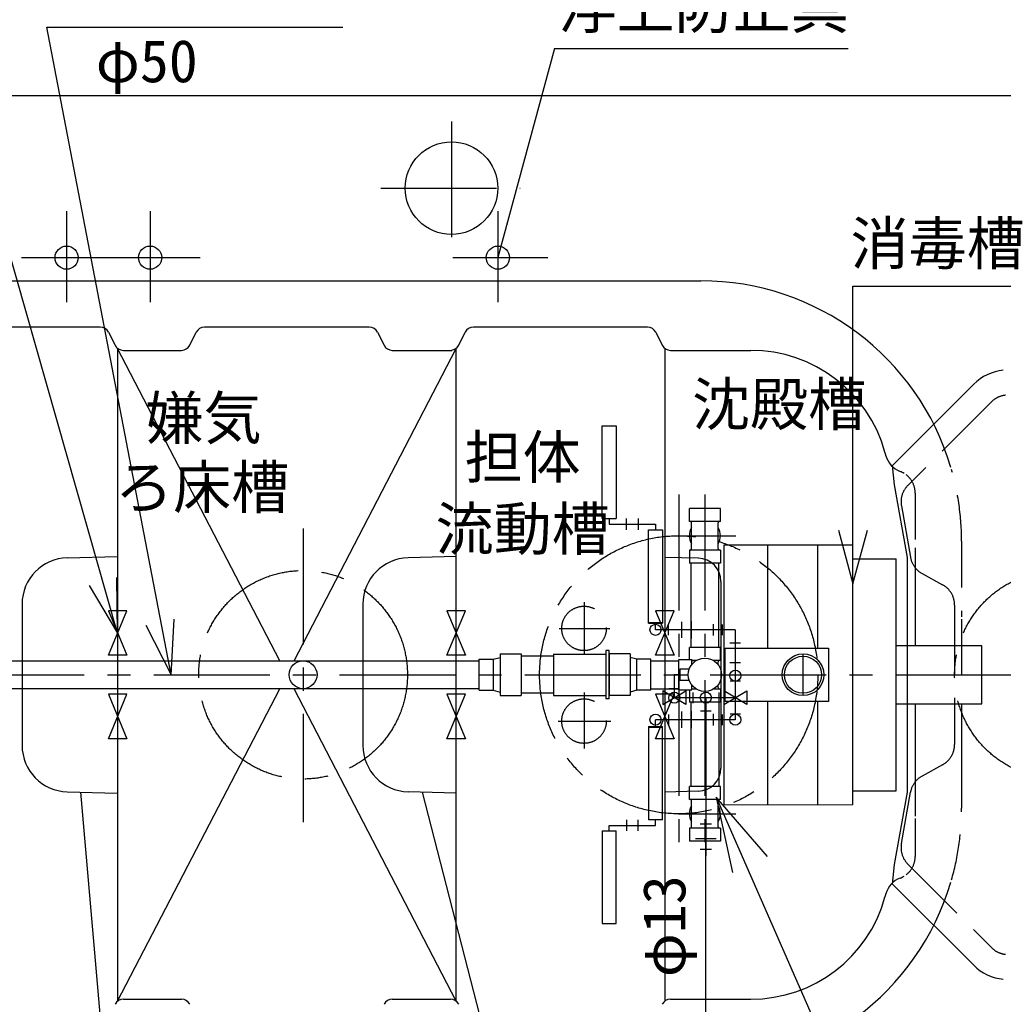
# Model space of a CAD drawing. Units: millimetres, scale not verified. Extents: x -14850 to 14850, y -10500 to 10500.
# Drawn here: x -9556 to -7435, y 1157 to 3282 of the extents above; entities that cross this region are included whole.
import ezdxf
from ezdxf.enums import TextEntityAlignment as Align

# ---------------------------------------------------------------- set-up
doc = ezdxf.new("R2010")
doc.units = ezdxf.units.MM
doc.header["$LTSCALE"] = 50
for name, pattern in [('CHAIN1', [8, 5, -1, 1, -1]), ('DASHED2', [3, 2, -1]), ('DASHED3', [4, 3, -1]), ('LONG_DASHED1', [7, 6, -1])]:
    doc.linetypes.add(name, pattern=pattern)
for name, color, linetype, lineweight in [('0-0_機器', 3, 'Continuous', 25), ('0-1_空気管', 3, 'Continuous', 25), ('0-5_文字', 5, 'Continuous', 25)]:
    doc.layers.add(name, color=color, linetype=linetype, lineweight=lineweight)
doc.styles.add('ＭＳ ゴシック', font='')
doc.styles.get('ＭＳ ゴシック').set_extended_font_data('MS Gothic')

msp = doc.modelspace()

# ---------------------------------------------------------------- linework, layer by layer
at = {"layer": '0-0_機器', "color": 2, "linetype": 'CHAIN1'}
for p, q in [((-8624.57, 3062.2), (-8624.57, 2767.15)), ((-8777.28, 2918.25), (-8476.32, 2918.25))]:
    msp.add_line(p, q, dxfattribs=at)
at = {"layer": '0-0_機器', "color": 2}
msp.add_lwpolyline([(-10424.56, 3118.25), (-6824.56, 3118.25), (-6824.56, 618.25)], dxfattribs=at)
msp.add_circle((-8624.57, 2918.25), 100, dxfattribs=at)
at = {"layer": '0-1_空気管', "color": 4}
for q in [(-8524.56, 2768.25), (-7769.2, 3219.69)]:
    msp.add_line((-8402.17, 3219.69), q, dxfattribs=at)
at = {"layer": '0-1_空気管'}
for p, q in [((-9855.47, 2718.25), (-8086.56, 2718.25)), ((-7758.79, 1588.09), (-7758.79, 2707.03)), ((-7758.79, 2707.03), (-7374.5, 2707.03)), ((-9381.93, 2618.25), (-9855.47, 2618.25)), ((-8801.93, 2618.25), (-9157.2, 2618.25)), ((-8201.93, 2618.25), (-8577.2, 2618.25)), ((-9364.04, 2607.19), (-9350.09, 2579.3)), ((-9189.04, 2579.3), (-9175.09, 2607.19)), ((-8784.04, 2607.19), (-8770.09, 2579.3)), ((-8609.04, 2579.3), (-8595.09, 2607.19)), ((-8184.04, 2607.19), (-8170.09, 2579.3)), ((-9344.56, 2572.52), (-9344.56, 1163.97)), ((-8995.11, 1898.25), (-9344.56, 2572.52)), ((-8964.02, 1898.25), (-8614.56, 2572.52)), ((-8614.56, 1163.97), (-8614.56, 2572.52)), ((-8164.56, 2572.52), (-8164.56, 1163.97)), ((-9332.2, 2568.25), (-9206.93, 2568.25)), ((-8752.2, 2568.25), (-8623.59, 2568.25)), ((-8152.2, 2568.25), (-7978.88, 2568.25)), ((-8299.56, 2205.25), (-8299.56, 2405.25)), ((-8299.56, 2405.25), (-8269.56, 2405.25)), ((-8269.56, 2405.25), (-8269.56, 2205.25)), ((-8044.56, 2227.25), (-8111.57, 2227.25)), ((-8111.57, 2199.15), (-8111.57, 2227.25)), ((-8044.56, 2199.15), (-8044.56, 2227.25)), ((-8299.56, 2205.25), (-8269.56, 2205.25)), ((-8284.56, 2205.25), (-8284.56, 2193.25)), ((-8284.56, 2193.25), (-8184.56, 2193.25)), ((-8247.06, 2181.25), (-8247.06, 2205.25)), ((-8222.06, 2205.25), (-8222.06, 2181.25)), ((-8184.56, 2193.25), (-8184.56, 2181.25)), ((-8044.56, 2199.15), (-8111.57, 2199.15)), ((-8106.67, 2140.45), (-8106.67, 2196.05)), ((-8049.46, 2140.45), (-8049.46, 2196.05)), ((-8199.56, 1979.75), (-8199.56, 2181.25)), ((-8199.56, 2181.25), (-8169.56, 2181.25)), ((-8169.56, 2181.25), (-8169.56, 1979.75)), ((-8036.54, 2148.72), (-7758.79, 2148.4)), ((-8036.54, 1587.78), (-8036.54, 2148.72)), ((-7942.52, 1925.75), (-7942.52, 2148.61)), ((-7835.12, 2148.49), (-7835.12, 1925.75)), ((-8111.57, 2137.34), (-8111.57, 2109.25)), ((-8044.56, 2137.34), (-8111.57, 2137.34)), ((-8044.56, 2137.34), (-8044.56, 2109.25)), ((-7624.57, 2142.47), (-7624.57, 1930.75)), ((-9453.18, 2120.8), (-9344.56, 2123.64)), ((-8614.56, 2123.51), (-8718.18, 2120.8)), ((-8092.26, 2119.52), (-8164.56, 2121.42)), ((-8044.56, 2109.25), (-8111.57, 2109.25)), ((-8108.06, 1927.25), (-8108.06, 2109.25)), ((-8048.06, 1927.25), (-8048.06, 2109.25)), ((-7758.79, 2118.4), (-7665.62, 2118.4)), ((-7665.62, 1618.09), (-7665.62, 2118.4)), ((-8043.56, 2069.54), (-8043.56, 1666.96)), ((-9550.56, 2020.83), (-9550.56, 1715.66)), ((-8815.56, 2020.83), (-8815.56, 1715.66)), ((-8199.56, 1981.25), (-8169.56, 1981.25)), ((-8199.56, 1979.75), (-8169.56, 1979.75)), ((-8184.56, 1965.25), (-8184.56, 1979.75)), ((-8156.51, 1953.75), (-8156.51, 1976.75)), ((-8128.56, 1982.75), (-8128.56, 1947.75)), ((-8107.56, 1983.75), (-8107.56, 1946.75)), ((-8060.56, 1977.75), (-8060.56, 1952.75)), ((-8040.56, 1976.75), (-8040.56, 1953.75)), ((-7524.56, 1988.34), (-7524.56, 1868.25)), ((-8012.56, 1965.25), (-8184.56, 1965.25)), ((-8012.56, 1965.25), (-8012.56, 1771.25)), ((-8024.06, 1937.25), (-8001.06, 1937.25)), ((-8519.56, 1913.25), (-8474.56, 1913.25)), ((-8519.56, 1913.25), (-8519.56, 1823.25)), ((-8474.56, 1913.25), (-8474.56, 1823.25)), ((-8404.56, 1912.75), (-8292.06, 1912.75)), ((-8404.56, 1912.75), (-8404.56, 1823.75)), ((-8284.56, 1816.25), (-8284.56, 1920.25)), ((-8239.56, 1913.25), (-8284.56, 1913.25)), ((-8239.56, 1913.25), (-8239.56, 1823.25)), ((-8044.56, 1927.25), (-8111.57, 1927.25)), ((-8111.57, 1901), (-8111.57, 1927.25)), ((-8044.56, 1899.15), (-8044.56, 1927.25)), ((-8034.54, 1810.75), (-8034.54, 1925.75)), ((-8034.54, 1925.75), (-7811.54, 1925.75)), ((-7811.54, 1925.75), (-7811.54, 1810.75)), ((-7480.81, 1930.75), (-7665.62, 1930.75)), ((-7480.81, 1805.75), (-7480.81, 1930.75)), ((-9952.56, 1898.25), (-8564.56, 1898.25)), ((-8564.56, 1834.75), (-8564.56, 1901.75)), ((-8534.56, 1901.75), (-8534.56, 1834.75)), ((-8404.56, 1908.25), (-8474.56, 1908.25)), ((-8224.56, 1834.75), (-8224.56, 1901.75)), ((-8194.56, 1834.75), (-8194.56, 1901.75)), ((-8194.56, 1898.25), (-8134.06, 1898.25)), ((-8134.06, 1835.5), (-8134.06, 1900.7)), ((-8133.76, 1901), (-8106.56, 1901)), ((-8106.56, 1890.06), (-8106.56, 1901)), ((-8096.31, 1899.15), (-8106.56, 1899.15)), ((-8106.56, 1898.75), (-8096.98, 1898.75)), ((-8044.56, 1899.15), (-8059.82, 1899.15)), ((-8049.46, 1889.93), (-8049.46, 1896.05)), ((-8001.06, 1894.25), (-8024.06, 1894.25)), ((-8144.06, 1868.25), (-8144.06, 1818.75)), ((-8132.06, 1868.25), (-8144.06, 1868.25)), ((-8001.56, 1854.25), (-8023.56, 1854.25)), ((-8564.56, 1838.25), (-9952.56, 1838.25)), ((-9344.56, 1163.97), (-8995.11, 1838.25)), ((-8614.56, 1163.97), (-8964.02, 1838.25)), ((-8404.56, 1828.25), (-8474.56, 1828.25)), ((-8194.56, 1838.25), (-8134.06, 1838.25)), ((-8134.06, 1837.78), (-8156.06, 1837.78)), ((-8111.57, 1835.5), (-8111.57, 1809.25)), ((-8106.56, 1837.75), (-8096.98, 1837.75)), ((-8096.31, 1837.34), (-8106.56, 1837.34)), ((-8104.06, 1830.25), (-8104.06, 1807.25)), ((-8044.56, 1837.34), (-8059.82, 1837.34)), ((-8049.46, 1840.44), (-8049.46, 1846.57)), ((-8048.06, 1830.25), (-8048.06, 1627.25)), ((-8044.56, 1837.34), (-8044.56, 1809.25)), ((-8519.56, 1823.25), (-8474.56, 1823.25)), ((-8404.56, 1823.75), (-8292.06, 1823.75)), ((-8284.56, 1816.25), (-8292.06, 1816.25)), ((-8239.56, 1823.25), (-8284.56, 1823.25)), ((-8012.56, 1818.75), (-8144.06, 1818.75)), ((-8044.56, 1809.25), (-8111.57, 1809.25)), ((-8108.06, 1627.25), (-8108.06, 1809.25)), ((-8076.06, 1818.75), (-8076.06, 1477.29)), ((-7811.54, 1810.75), (-8034.54, 1810.75)), ((-7942.52, 1587.88), (-7942.52, 1810.75)), ((-7835.12, 1810.75), (-7835.12, 1588.01)), ((-8128.56, 1788.75), (-8128.56, 1753.75)), ((-8107.56, 1789.75), (-8107.56, 1752.75)), ((-8087.56, 1790.75), (-8064.56, 1790.75)), ((-7665.62, 1805.75), (-7480.81, 1805.75)), ((-7624.57, 1805.75), (-7624.57, 1563.34)), ((-7524.56, 1805.75), (-7524.56, 1580.25)), ((-8012.56, 1771.25), (-8184.56, 1771.25)), ((-8184.56, 1756.75), (-8184.56, 1771.25)), ((-8156.51, 1782.75), (-8156.51, 1759.75)), ((-8111.68, 1783.77), (-8111.68, 1783.75)), ((-8060.56, 1783.75), (-8060.56, 1758.75)), ((-8040.56, 1782.75), (-8040.56, 1759.75)), ((-8001.56, 1783.25), (-8023.56, 1783.25)), ((-8199.56, 1756.75), (-8199.56, 1555.25)), ((-8199.56, 1756.75), (-8169.56, 1756.75)), ((-8199.56, 1755.25), (-8169.56, 1755.25)), ((-8169.56, 1555.25), (-8169.56, 1756.75)), ((-9453.18, 1615.7), (-9344.56, 1612.85)), ((-8614.56, 1612.98), (-8718.18, 1615.7)), ((-8688.11, 1614.91), (-8382.66, 427.15)), ((-8092.26, 1616.97), (-8164.56, 1615.08)), ((-8044.56, 1627.25), (-8111.57, 1627.25)), ((-8111.57, 1599.15), (-8111.57, 1627.25)), ((-8044.56, 1599.15), (-8044.56, 1627.25)), ((-7758.79, 1618.09), (-7665.62, 1618.09)), ((-8044.56, 1599.15), (-8111.57, 1599.15)), ((-8106.67, 1540.44), (-8106.67, 1596.05)), ((-8054.03, 1603.86), (-8018.29, 1441.42)), ((-7943.17, 1476.3), (-8054.03, 1603.86)), ((-8054.03, 1603.86), (-7681.99, 757.81)), ((-8049.46, 1540.44), (-8049.46, 1596.05)), ((-8036.54, 1587.78), (-7758.79, 1588.09)), ((-8247.06, 1555.25), (-8247.06, 1531.25)), ((-8222.06, 1531.25), (-8222.06, 1555.25)), ((-8169.56, 1555.25), (-8199.56, 1555.25)), ((-8184.56, 1543.25), (-8184.56, 1555.25)), ((-8299.56, 1531.25), (-8299.56, 1331.25)), ((-8299.56, 1531.25), (-8269.56, 1531.25)), ((-8284.56, 1531.25), (-8284.56, 1543.25)), ((-8284.56, 1543.25), (-8184.56, 1543.25)), ((-8269.56, 1331.25), (-8269.56, 1531.25)), ((-8111.57, 1537.34), (-8111.57, 1509.25)), ((-8044.56, 1537.34), (-8111.57, 1537.34)), ((-8088.06, 1546.9), (-8064.06, 1546.9)), ((-8044.56, 1537.34), (-8044.56, 1509.25)), ((-8044.56, 1509.25), (-8111.57, 1509.25)), ((-8098.06, 1514.9), (-8054.06, 1514.9)), ((-8088.06, 1491.9), (-8064.06, 1491.9)), ((-8299.56, 1331.25), (-8269.56, 1331.25)), ((-9332.2, 1168.25), (-9206.93, 1168.25)), ((-8752.2, 1168.25), (-8626.93, 1168.25)), ((-8152.2, 1168.25), (-7978.88, 1168.25))]:
    msp.add_line(p, q, dxfattribs=at)
at = {"layer": '0-1_空気管', "linetype": 'DASHED3'}
for p, q in [((-7460.2, 2457.01), (-7640.56, 2276.65)), ((-7654.44, 2232.61), (-7634.91, 2121.87)), ((-7609.71, 2086.71), (-7565.52, 2062.48)), ((-7539.56, 2018.64), (-7539.56, 1717.85)), ((-7565.52, 1674.01), (-7609.71, 1649.78)), ((-7654.44, 1503.88), (-7634.91, 1614.62)), ((-7640.56, 1459.84), (-7460.2, 1279.49))]:
    msp.add_line(p, q, dxfattribs=at)
at = {"layer": '0-1_空気管', "linetype": 'CHAIN1'}
for p, q in [((-8134.56, 2256.86), (-8134.56, 1477.29)), ((-8078.06, 2256.86), (-8078.06, 1477.29)), ((-8944.56, 2183.62), (-8944.56, 1550.54)), ((-8134.8, 2168.25), (-8011.58, 2168.25)), ((-8338.78, 2025.25), (-8338.78, 1911.54)), ((-8392.33, 1968.25), (-8283.3, 1968.25)), ((-7866.54, 1823.25), (-7866.54, 1913.25)), ((-10466.44, 1868.25), (-6917.66, 1868.25)), ((-8338.78, 1829.94), (-8338.78, 1709.25)), ((-8394.33, 1768.25), (-8281.29, 1768.25)), ((-8134.8, 1568.25), (-8011.58, 1568.25))]:
    msp.add_line(p, q, dxfattribs=at)
at = {"layer": '0-1_空気管', "linetype": 'DASHED2'}
for p, q in [((-7624.57, 2260.17), (-7624.57, 2147.47)), ((-7524.56, 2156.25), (-7524.56, 1993.34)), ((-7624.57, 1558.34), (-7624.57, 1476.32))]:
    msp.add_line(p, q, dxfattribs=at)
at = {"layer": '0-1_空気管', "linetype": 'LONG_DASHED1'}
for p, q in [((-8184.56, 1981.25), (-8184.56, 1979.75)), ((-8284.56, 1913.25), (-8284.56, 1823.25)), ((-8076.06, 1620.43), (-8076.06, 1491.9))]:
    msp.add_line(p, q, dxfattribs=at)
at = {"layer": '0-1_空気管', "color": 6}
msp.add_line((-8076.06, 1068.25), (-8076.06, 1514.9), dxfattribs=at)
at = {"layer": '0-1_空気管'}
for points in [[(-9344.56, 1958.25), (-9717.12, 3265.59), (-10387.72, 3265.59)], [(-9229.11, 1868.25), (-9496.9, 3265.59), (-8859.06, 3265.59)], [(-7641.53, 2121.26), (-7669.13, 2277.79), (-7673.75, 2319.83), (-7498.39, 2495.19)], [(-7789.85, 2180.12), (-7758.79, 2064.21), (-7727.73, 2180.12)], [(-7498.39, 1241.3), (-7673.75, 1416.66), (-7669.13, 1458.7), (-7641.53, 1615.23), (-7641.53, 2121.26)], [(-9406.24, 2061.19), (-9344.56, 1958.25), (-9346.5, 2078.23)], [(-9283.46, 1975.23), (-9229.11, 1868.25), (-9222.69, 1988.08)], [(-8284.56, 1920.25), (-8292.06, 1920.25), (-8292.06, 1816.25)], [(-8564.56, 1901.75), (-8534.56, 1901.75), (-8519.56, 1905.75)], [(-8194.56, 1901.75), (-8224.56, 1901.75), (-8239.56, 1905.75)], [(-8111.89, 1880.25), (-8132.06, 1880.25), (-8132.06, 1856.25), (-8111.89, 1856.25)], [(-8564.56, 1834.75), (-8534.56, 1834.75), (-8519.56, 1830.75)], [(-8194.56, 1834.75), (-8224.56, 1834.75), (-8239.56, 1830.75)], [(-8134.06, 1835.5), (-8106.56, 1835.5), (-8106.56, 1846.43)], [(-8728.37, 442.4), (-9321.9, 442.4), (-9423.74, 1614.93)]]:
    msp.add_lwpolyline(points, dxfattribs=at)
for points in [[(-9324.56, 2006.25), (-9364.56, 2006.25), (-9324.56, 1910.25), (-9364.56, 1910.25)], [(-8594.56, 2006.25), (-8634.56, 2006.25), (-8594.56, 1910.25), (-8634.56, 1910.25)], [(-8144.56, 2006.25), (-8184.56, 2006.25), (-8144.56, 1910.25), (-8184.56, 1910.25)], [(-8119.06, 1803.75), (-8169.06, 1833.75), (-8169.06, 1803.75), (-8119.06, 1833.75)], [(-7987.56, 1803.75), (-8037.56, 1833.75), (-8037.56, 1803.75), (-7987.56, 1833.75)], [(-9324.56, 1826.25), (-9364.56, 1826.25), (-9324.56, 1730.25), (-9364.56, 1730.25)], [(-8594.56, 1826.25), (-8634.56, 1826.25), (-8594.56, 1730.25), (-8634.56, 1730.25)], [(-8144.56, 1826.25), (-8184.56, 1826.25), (-8144.56, 1730.25), (-8184.56, 1730.25)]]:
    msp.add_lwpolyline(points, close=True, dxfattribs=at)
at = {"layer": '0-1_空気管', "linetype": 'CHAIN1'}
for centre, radius in [((-8134.56, 1868.25), 300), ((-8944.56, 1868.25), 225), ((-7314.56, 1868.25), 225), ((-8338.78, 1968.25), 48), ((-8338.78, 1768.25), 48)]:
    msp.add_circle(centre, radius, dxfattribs=at)
at = {"layer": '0-1_空気管'}
for centre, radius in [((-8184.56, 1965.25), 12), ((-7866.54, 1868.25), 45), ((-8944.56, 1868.25), 30), ((-8078.06, 1868.25), 35.89), ((-7866.54, 1868.25), 40), ((-8012.56, 1866.25), 12), ((-8144.06, 1818.75), 12), ((-8076.06, 1818.75), 12), ((-8184.56, 1771.25), 12), ((-8012.56, 1771.25), 12)]:
    msp.add_circle(centre, radius, dxfattribs=at)
for centre, radius, start, end in [((-8086.56, 2156.25), 562, 16.47684, 90), ((-9381.93, 2598.25), 20, 26.56505, 90), ((-9157.2, 2598.25), 20, 90, 153.43494), ((-8801.93, 2598.25), 20, 26.56505, 90), ((-8577.2, 2598.25), 20, 90, 153.43494), ((-8201.93, 2598.25), 20, 26.56505, 90), ((-9332.2, 2588.25), 20, 206.56503, 270), ((-9206.93, 2588.25), 20, 270, 333.43494), ((-8752.2, 2588.25), 20, 206.56503, 270), ((-8626.93, 2588.25), 20, 270, 333.43494), ((-8152.2, 2588.25), 20, 206.56503, 270), ((-7978.88, 2268.25), 300, 15.466, 90), ((-7424.85, 2421.65), 104, 95.38419, 135), ((-9424.56, 1868.25), 1800, 15.21593, 15.466), ((-7639.42, 2353.79), 50, 195.21593, 249.42366), ((-7674.57, 2260.17), 50, 57.96397, 69.42366), ((-8109.77, 2196.05), 3.1, 0, 90), ((-8046.36, 2196.05), 3.1, 90, 180), ((-8078.06, 2168.25), 33.5, 148.62476, 211.37523), ((-8078.06, 2168.25), 33.5, 328.62476, 31.37523), ((-8109.77, 2140.45), 3.1, 270, 0), ((-8046.36, 2140.45), 3.1, 180, 270), ((-9450.56, 2020.83), 100, 91.5, 180), ((-8715.56, 2020.83), 100, 91.5, 180), ((-8093.56, 2069.54), 50, 0, 88.49998), ((-8133.76, 1900.7), 0.3, 90, 180), ((-8046.36, 1896.05), 3.1, 90, 180), ((-8046.36, 1840.44), 3.1, 180, 270), ((-9450.56, 1715.66), 100, 180, 268.5), ((-8715.56, 1715.66), 100, 180, 268.5), ((-8093.56, 1666.96), 50, 271.5, 0), ((-8109.77, 1596.05), 3.1, 0, 90), ((-8046.36, 1596.05), 3.1, 90, 180), ((-8078.06, 1568.25), 33.5, 148.62476, 211.37523), ((-8078.06, 1568.25), 33.5, 328.62476, 31.37523), ((-8086.56, 1580.25), 562, 359.18433, 0), ((-8109.77, 1540.44), 3.1, 270, 0), ((-8046.36, 1540.44), 3.1, 180, 270), ((-7639.42, 1382.7), 50, 110.57632, 164.78406), ((-7674.57, 1476.32), 50, 290.57632, 302.03601), ((-8086.56, 1580.25), 562, 270, 343.52315), ((-7978.88, 1468.25), 300, 270, 344.53398), ((-9424.56, 1868.25), 1800, 344.53398, 344.78406), ((-7424.85, 1314.84), 104, 225, 264.6158), ((-9332.2, 1148.25), 20, 90, 153.43494), ((-9206.93, 1148.25), 20, 26.56505, 90), ((-8752.2, 1148.25), 20, 90, 153.43494), ((-8626.93, 1148.25), 20, 26.56505, 90), ((-8152.2, 1148.25), 20, 90, 153.43494)]:
    msp.add_arc(centre, radius, start, end, dxfattribs=at)
at = {"layer": '0-1_空気管', "linetype": 'DASHED3'}
for centre, start, end in [((-7424.85, 2421.65), 95.38419, 135), ((-7605.2, 2241.3), 135, 190), ((-7585.67, 2130.55), 190, 241.2621), ((-7589.56, 2018.64), 0, 61.2621), ((-7589.56, 1717.85), 298.73788, 0), ((-7585.67, 1605.94), 118.73788, 170), ((-7605.2, 1495.2), 170, 225), ((-7424.85, 1314.84), 225, 264.6158)]:
    msp.add_arc(centre, 50, start, end, dxfattribs=at)
at = {"layer": '0-1_空気管', "linetype": 'DASHED2'}
for centre, radius, start, end in [((-7674.57, 2260.17), 50, 0, 52.23917), ((-8086.56, 2156.25), 562, 0, 15.9671), ((-8086.56, 1580.25), 562, 344.03288, 358.67459), ((-7674.57, 1476.32), 50, 307.76082, 0)]:
    msp.add_arc(centre, radius, start, end, dxfattribs=at)
at = {"layer": '0-5_文字', "color": 7}
for p, q in [((-9454.56, 2868.45), (-9454.56, 2671.97)), ((-9274.56, 2868.45), (-9274.56, 2671.97)), ((-8524.56, 2868.45), (-8524.56, 2671.97)), ((-9551.89, 2768.25), (-9166.74, 2768.25)), ((-8621.89, 2768.25), (-8416.74, 2768.25))]:
    msp.add_line(p, q, dxfattribs=at)
for centre in [(-9454.56, 2768.25), (-9274.56, 2768.25), (-8524.56, 2768.25)]:
    msp.add_circle(centre, 25, dxfattribs=at)

# ---------------------------------------------------------------- texts
at = {"layer": '0-1_空気管', "color": 4, "style": 'ＭＳ ゴシック'}
for s, p in [('φ50', (-9391.59, 3119.17)), ('消毒槽', (-7763.92, 2725.67)), ('沈殿槽', (-8105.98, 2378.77)), ('嫌気', (-9284.43, 2348.92)), ('担体', (-8596.36, 2264.38)), ('ろ床槽', (-9350, 2199.71)), ('流動槽', (-8658.88, 2109.65))]:
    msp.add_text(s, height=91.79, dxfattribs=at).set_placement(p, align=Align.BOTTOM_LEFT)
msp.add_text('φ13', height=91.79, rotation=90, dxfattribs=at).set_placement((-8092.56, 1215.8), align=Align.BOTTOM_LEFT)
at = {"layer": '0-5_文字', "color": 4, "style": 'ＭＳ ゴシック'}
msp.add_text('浮上防止具', height=91.79, dxfattribs=at).set_placement((-8393.75, 3235.28), align=Align.BOTTOM_LEFT)

doc.saveas('drawing.dxf')
